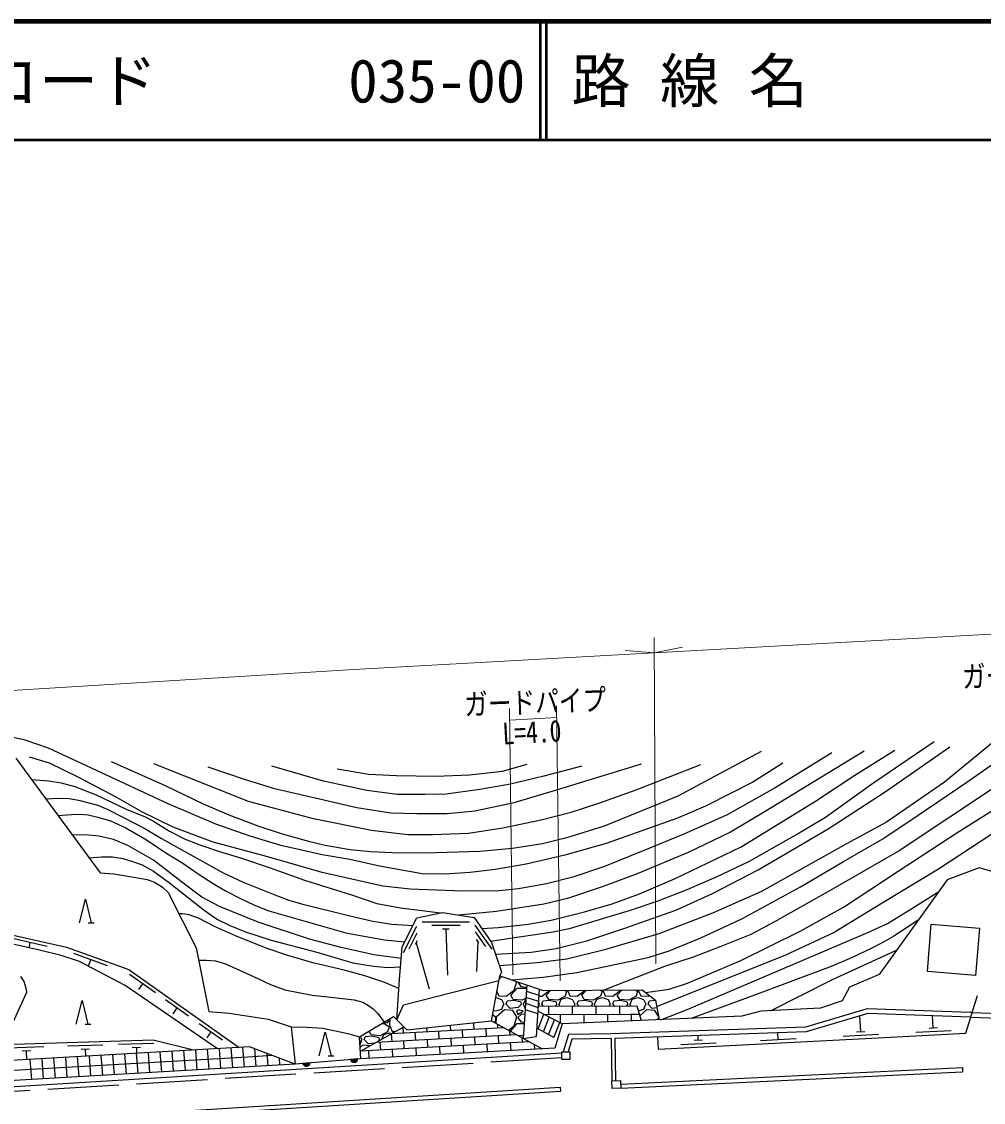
# Model space of a CAD drawing. Units: millimetres at full size, sheet at 1:1000; details may follow other scales. Extents: x 40000 to 680000, y 20000 to 380000.
# Drawn here: x 133916 to 215198, y 288696 to 380000 of the extents above; entities that cross this region are included whole.
import ezdxf
from ezdxf.enums import TextEntityAlignment as Align

# ---------------------------------------------------------------- set-up
doc = ezdxf.new("R2010")
doc.units = ezdxf.units.MM
doc.header["$LTSCALE"] = 1000
doc.linetypes.add('DASHED', pattern=[7.5, 6, -1.5])
for name, color, linetype, lineweight in [('M-BGD', 7, 'Continuous', 25), ('M-STR-HTXT', 7, 'Continuous', 13), ('M-TTL', 2, 'Continuous', 140), ('M-TTL-LINE', 7, 'Continuous', 50)]:
    doc.layers.add(name, color=color, linetype=linetype, lineweight=lineweight)
doc.layers.add('M-TTL-TXT', color=7, linetype='Continuous')
doc.styles.add('ＭＳ ゴシック', font='')
doc.styles.get('ＭＳ ゴシック').set_extended_font_data('MS Gothic')

msp = doc.modelspace()

# ---------------------------------------------------------------- hatches: boundary and pattern name
at = {"layer": 'M-BGD'}
for points in [[(161706, 292314), (162330, 292365, -0.84072)], [(157675, 291985), (158299, 292036, -0.84072)]]:
    msp.add_hatch(color=256, dxfattribs=at).paths.add_polyline_path(points)

# ---------------------------------------------------------------- linework, layer by layer
for p, q in [((139553, 303851), (140053, 303851)), ((167287, 303564), (166149, 301338)), ((171776, 303930), (167776, 303930)), ((170976, 303630), (168576, 303630)), ((170056, 303330), (169496, 303330)), ((169776, 303330), (169895, 299434)), ((173671, 301629), (172240, 303679)), ((136076, 301873), (133148, 302529)), ((167326, 302982), (166644, 301647)), ((167332, 302334), (167172, 302022)), ((173139, 301867), (172280, 303097)), ((172464, 302310), (172352, 299765)), ((172564, 302167), (172363, 302454)), ((134612, 302201), (134514, 301765)), ((167252, 302178), (168351, 298298)), ((141163, 300246), (138342, 301267)), ((139752, 300756), (139553, 300206)), ((145238, 297944), (143032, 299500)), ((144135, 298722), (143789, 298232)), ((174497, 299317), (174271, 299110)), ((175530, 298170), (175763, 298897)), ((175864, 298864), (175860, 298860)), ((175860, 298860), (176100, 298500)), ((176611, 298616), (176312, 294104)), ((174079, 298072), (174240, 297690)), ((174240, 297690), (174870, 297660)), ((174870, 297660), (175530, 298170)), ((175260, 297750), (175800, 298350)), ((175470, 297390), (175260, 297750)), ((175800, 298350), (176580, 298350)), ((176100, 298500), (176599, 298440)), ((176576, 298101), (177630, 297752)), ((176580, 298350), (176592, 298341)), ((177664, 298267), (177400, 294274)), ((177625, 297672), (177870, 297660)), ((177870, 297660), (178520, 298162)), ((178260, 297750), (178632, 298163)), ((178470, 297390), (178260, 297750)), ((179850, 297660), (179220, 297330)), ((179844, 298167), (179970, 298080)), ((179970, 298080), (179850, 297660)), ((180039, 298168), (180240, 297690)), ((180240, 297690), (180870, 297660)), ((180870, 297660), (181530, 298170)), ((181260, 297750), (181641, 298174)), ((181470, 297390), (181260, 297750)), ((181530, 298170), (181531, 298173)), ((182850, 297660), (182220, 297330)), ((182828, 298178), (182970, 298080)), ((182970, 298080), (182850, 297660)), ((183034, 298179), (183240, 297690)), ((183240, 297690), (183870, 297660)), ((183870, 297660), (184530, 298170)), ((184260, 297750), (184651, 298185)), ((184470, 297390), (184260, 297750)), ((184530, 298170), (184535, 298184)), ((185850, 297660), (185220, 297330)), ((185813, 298189), (185970, 298080)), ((185970, 298080), (185850, 297660)), ((186030, 298190), (186240, 297690)), ((186240, 297690), (186870, 297660)), ((186870, 297660), (186960, 297730)), ((148024, 295980), (146063, 297363)), ((173985, 297565), (174000, 297570)), ((174000, 297570), (174480, 297390)), ((174480, 297390), (174660, 297000)), ((174510, 296580), (174660, 297000)), ((174870, 297000), (174960, 297240)), ((175200, 296640), (174870, 297000)), ((175530, 297300), (174960, 297240)), ((176220, 297330), (175470, 297390)), ((176130, 297150), (175530, 297300)), ((176160, 297000), (175890, 296700)), ((176160, 297000), (176130, 297150)), ((176536, 297496), (176220, 297330)), ((176310, 297000), (176478, 296609)), ((176340, 297000), (176520, 297420)), ((176508, 297070), (177562, 296721)), ((176520, 297420), (176532, 297424)), ((176542, 297586), (177596, 297237)), ((177590, 297151), (177660, 297000)), ((177596, 296821), (177660, 297000)), ((177870, 297000), (177960, 297240)), ((178033, 296822), (177870, 297000)), ((178530, 297300), (177960, 297240)), ((178438, 296824), (178438, 296124)), ((179220, 297330), (178470, 297390)), ((179130, 297150), (178530, 297300)), ((179160, 297000), (179003, 296826)), ((179160, 297000), (179130, 297150)), ((179310, 297000), (179384, 296827)), ((179340, 297000), (179520, 297420)), ((179520, 297420), (180000, 297570)), ((180000, 297570), (180480, 297390)), ((180438, 296831), (180438, 296131)), ((180480, 297390), (180660, 297000)), ((180600, 296832), (180660, 297000)), ((180870, 297000), (180960, 297240)), ((181023, 296833), (180870, 297000)), ((181530, 297300), (180960, 297240)), ((182220, 297330), (181470, 297390)), ((182130, 297150), (181530, 297300)), ((182160, 297000), (182013, 296837)), ((182160, 297000), (182130, 297150)), ((182310, 297000), (182379, 296838)), ((182340, 297000), (182520, 297420)), ((182438, 296839), (182438, 296139)), ((182520, 297420), (183000, 297570)), ((183000, 297570), (183480, 297390)), ((183480, 297390), (183660, 297000)), ((183604, 296843), (183660, 297000)), ((183870, 297000), (183960, 297240)), ((184013, 296844), (183870, 297000)), ((184530, 297300), (183960, 297240)), ((184438, 296846), (184438, 296146)), ((185220, 297330), (184470, 297390)), ((185130, 297150), (184530, 297300)), ((185160, 297000), (185023, 296848)), ((185160, 297000), (185130, 297150)), ((185310, 297000), (185375, 296849)), ((185340, 297000), (185520, 297420)), ((185520, 297420), (186000, 297570)), ((186000, 297570), (186480, 297390)), ((186480, 297390), (186660, 297000)), ((186510, 296580), (186660, 297000)), ((186870, 297000), (186960, 297240)), ((187200, 296640), (186870, 297000)), ((187499, 297297), (186960, 297240)), ((147043, 296671), (146698, 296181)), ((173760, 296070), (173709, 296078)), ((174000, 295860), (173760, 296070)), ((173786, 296493), (174000, 296430)), ((174000, 296430), (174510, 296580)), ((174000, 295680), (174000, 295860)), ((174030, 295890), (174005, 295375)), ((174720, 296520), (174030, 295890)), ((175440, 296460), (174720, 296520)), ((175890, 296700), (175200, 296640)), ((175770, 295920), (175440, 296460)), ((175530, 295170), (175770, 295920)), ((175950, 296520), (175740, 296430)), ((175740, 296430), (175860, 296130)), ((175860, 296130), (176310, 296400)), ((176160, 296160), (175860, 295860)), ((175860, 295860), (176100, 295500)), ((176310, 296400), (175950, 296520)), ((176445, 296117), (176160, 296160)), ((176474, 296555), (177528, 296206)), ((179598, 295326), (177541, 296412)), ((177574, 294900), (178058, 296139)), ((178015, 294656), (178503, 295904)), ((179438, 296128), (179439, 295410)), ((181438, 296135), (181439, 295405)), ((183438, 296142), (183439, 295490)), ((185438, 296150), (185439, 295576)), ((186028, 296438), (186510, 296580)), ((186720, 296520), (186155, 296004)), ((187440, 296460), (186720, 296520)), ((187608, 296676), (187200, 296640)), ((187730, 295985), (187440, 296460)), ((187691, 295672), (187752, 295863)), ((204830, 294677), (204761, 295999)), ((210961, 294994), (210909, 296007)), ((139276, 295300), (139776, 295300)), ((150885, 293962), (148924, 295345)), ((162545, 293031), (166226, 295067)), ((164347, 295350), (164580, 295350)), ((164516, 295450), (164850, 295410)), ((164580, 295350), (164970, 295080)), ((164850, 295410), (165000, 295680)), ((164970, 295080), (164850, 294660)), ((165023, 295751), (165000, 295260)), ((165000, 295680), (165000, 295737)), ((165000, 295260), (165240, 294690)), ((174682, 295002), (165163, 294479)), ((166130, 295014), (166157, 294534)), ((168133, 295010), (168154, 294644)), ((170125, 295220), (170151, 294753)), ((172116, 295430), (172148, 294863)), ((173147, 294918), (173183, 294269)), ((173872, 295449), (174000, 295680)), ((174126, 295308), (174145, 294972)), ((175050, 294799), (175530, 295170)), ((175260, 294750), (175800, 295350)), ((175800, 295350), (176394, 295350)), ((176100, 295500), (176402, 295464)), ((178898, 294167), (177446, 294971)), ((178457, 294411), (178948, 295669)), ((178898, 294167), (179393, 295434)), ((210612, 294976), (211311, 295012)), ((149904, 294653), (149559, 294163)), ((162514, 293592), (162660, 294000)), ((162533, 294275), (162660, 294000)), ((162870, 294000), (162960, 294240)), ((163200, 293640), (162870, 294000)), ((163530, 294300), (162960, 294240)), ((163470, 294390), (163279, 294717)), ((164220, 294330), (163470, 294390)), ((164130, 294150), (163530, 294300)), ((175756, 294410), (163857, 293757)), ((164160, 294000), (164025, 293850)), ((164160, 294000), (164130, 294150)), ((164850, 294660), (164220, 294330)), ((164354, 294032), (164520, 294420)), ((164520, 294420), (165000, 294570)), ((165000, 294570), (165195, 294497)), ((165159, 294477), (165195, 293830)), ((165240, 294690), (165520, 294677)), ((167156, 294589), (167192, 293940)), ((169153, 294698), (169189, 294049)), ((170188, 294104), (170225, 293455)), ((171150, 294808), (171186, 294159)), ((172185, 294214), (172222, 293565)), ((174182, 294323), (174219, 293675)), ((175160, 294739), (175180, 294378)), ((175317, 294652), (175260, 294750)), ((176220, 294330), (175847, 294360)), ((176194, 294169), (176216, 293784)), ((176331, 294388), (176220, 294330)), ((176312, 294104), (177400, 294274)), ((180141, 294428), (179693, 292955)), ((191105, 293961), (191086, 294336)), ((196368, 293935), (199364, 294092)), ((197866, 294013), (197837, 294567)), ((203348, 294300), (206344, 294456)), ((204481, 294659), (205180, 294696)), ((209479, 294617), (212475, 294772)), ((135800, 293375), (132802, 293281)), ((140780, 293532), (137781, 293437)), ((139640, 293196), (138940, 293174)), ((139290, 293185), (139309, 292594)), ((145102, 293667), (142103, 293573)), ((143962, 293331), (143262, 293309)), ((143612, 293320), (143627, 292840)), ((148602, 293123), (148732, 291450)), ((149600, 293179), (149730, 291508)), ((150599, 293236), (150729, 291566)), ((151597, 293293), (151727, 291624)), ((152596, 293350), (152726, 291682)), ((153609, 293217), (153724, 291740)), ((162720, 293520), (162528, 293345)), ((176830, 293818), (162545, 293034)), ((163336, 293469), (162720, 293520)), ((163729, 293686), (163200, 293640)), ((164197, 293775), (164234, 293126)), ((165232, 293181), (165269, 292532)), ((166194, 293885), (166231, 293236)), ((167229, 293291), (167266, 292642)), ((168191, 293995), (168228, 293346)), ((169226, 293401), (169263, 292752)), ((171223, 293510), (171260, 292861)), ((173220, 293620), (173257, 292971)), ((175217, 293729), (175254, 293080)), ((177228, 293599), (177251, 293190)), ((189623, 293583), (192619, 293739)), ((190756, 293942), (191455, 293979)), ((134660, 293039), (133961, 293017)), ((134310, 293028), (134333, 292311)), ((134621, 292328), (134753, 290639)), ((135620, 292385), (135751, 290697)), ((136618, 292441), (136750, 290755)), ((137617, 292498), (137748, 290813)), ((138616, 292555), (138747, 290871)), ((139614, 292612), (139745, 290929)), ((140613, 292668), (140744, 290987)), ((141611, 292725), (141742, 291045)), ((142610, 292782), (142741, 291103)), ((143609, 292839), (143739, 291161)), ((144607, 292896), (144738, 291219)), ((145606, 292952), (145736, 291277)), ((146604, 293009), (146735, 291335)), ((147603, 293066), (147733, 291393)), ((154643, 292829), (154723, 291798)), ((155676, 292441), (155721, 291856)), ((159815, 292625), (160315, 292625)), ((162330, 292365), (161706, 292314)), ((163235, 293072), (163272, 292423)), ((158299, 292036), (157675, 291985)), ((184551, 290236), (213421, 291640)), ((184560, 289886), (213438, 291290)), ((213421, 291640), (213438, 291290)), ((179425, 289992), (179447, 289642))]:
    msp.add_line(p, q, dxfattribs=at)
at = {"layer": 'M-BGD', "linetype": 'DASHED'}
for p, q in [((214132, 295896), (217273, 295774)), ((214254, 296291), (217264, 296174)), ((183743, 294089), (183803, 290521)), ((184062, 294094), (184117, 290525))]:
    msp.add_line(p, q, dxfattribs=at)
at = {"layer": 'M-BGD'}
for points in [[(198251, 317347), (195725, 315757), (193818, 314798), (191709, 313709), (189356, 312720), (183325, 310571), (179835, 309576), (176568, 308816), (173924, 308379), (171824, 308122), (169692, 307964), (167778, 308011), (164152, 308658), (161663, 309204), (159306, 309602), (155815, 310405), (153231, 311175), (150316, 312204), (146292, 313931), (141451, 316178), (136194, 318621), (134212, 319301), (132834, 319599)], [(226949, 320096), (222578, 316245), (218619, 313136), (211391, 308391), (206494, 305446), (202600, 303039), (198409, 301098), (187639, 296801)], [(211048, 319169), (205951, 315705), (201855, 312770), (199765, 311514), (195400, 309060), (192614, 307712), (190122, 306662), (187675, 305691), (185355, 304900), (180199, 303366), (178848, 303083), (175199, 302527), (173577, 302288)], [(173972, 301207), (176975, 301394), (179088, 301685), (181695, 302344), (184815, 303399), (189205, 304947), (192296, 306341), (196177, 308338), (202067, 311816), (206907, 314921), (212350, 318746)], [(216034, 319136), (211898, 315761), (206996, 312355), (203625, 310543), (196444, 306499), (192318, 304677), (187760, 302939), (183176, 301590), (179998, 300791), (177460, 300474), (174307, 300221)], [(175337, 299038), (177999, 299267), (180847, 299681), (186872, 300948), (188654, 301504), (191318, 302598), (194789, 304196), (199751, 306910), (203372, 309047), (206711, 310952), (209689, 312953), (213796, 315738), (219153, 319488)], [(221055, 319497), (219408, 317934), (217967, 316660), (216560, 315566), (208084, 309943), (202248, 306592), (197548, 303939), (195540, 302884), (193012, 301856), (190763, 301003), (188237, 300183), (183120, 298179)], [(186646, 297969), (188628, 298266), (190202, 298770), (194691, 300677), (199762, 303193), (203373, 305199), (208009, 308228), (212967, 311454), (216666, 313817), (219026, 315720), (223284, 319359)], [(133426, 317789), (140554, 308078), (141701, 307999), (143578, 307681), (144539, 307535), (145155, 307306), (145832, 306864), (146298, 306426), (148679, 301741), (149749, 296381), (151458, 296223), (154741, 295716), (156700, 295083), (157032, 291932)], [(202393, 318214), (197603, 315279), (193539, 313000), (189879, 311351), (186302, 309888), (183169, 308630), (180508, 307725), (178266, 307159), (175899, 306729), (174274, 306554), (171198, 306535), (166767, 306706), (164451, 306976), (159304, 308112), (154401, 309535), (150105, 310671), (146714, 311934), (144076, 313238), (141895, 314475), (138746, 316139), (136282, 317346), (134594, 317870)], [(141483, 317507), (146092, 315437), (149272, 313916), (151432, 313001), (153873, 312058), (155931, 311375), (158168, 310750), (159571, 310425), (161678, 310061), (163396, 309878), (165864, 309781), (168912, 309817), (172645, 309925), (175388, 310174), (177948, 310556), (180201, 311132), (183167, 312048), (189403, 314590), (196459, 318374)], [(205129, 318369), (196769, 313272), (193838, 311514), (190248, 309817), (185934, 307992), (183057, 306944), (180061, 305910), (178061, 305452), (174049, 304830), (170825, 304522)], [(172803, 303396), (174179, 303482), (176719, 303754), (178657, 304097), (181499, 304800), (183819, 305475), (186142, 306328), (189088, 307568), (194717, 310274), (201009, 314154), (204323, 316338), (207709, 318454)], [(191298, 317225), (185817, 315068), (182670, 313948), (180241, 313169), (177832, 312543), (174593, 311850), (171677, 311420), (168628, 311305), (166548, 311305), (163487, 311658), (158585, 312649), (153101, 314107), (145104, 317287)], [(149652, 317049), (152801, 315982), (155279, 315214), (158713, 314418), (162241, 313594), (165107, 313165), (167330, 313112), (169887, 313112), (172214, 313324), (175531, 314028), (179046, 315063), (186301, 317285)], [(181250, 317103), (178045, 316260), (175239, 315581), (172641, 315118), (169801, 314746), (168007, 314707), (165653, 314707), (163082, 315033), (159440, 315832), (155071, 317089)], [(160581, 316862), (163251, 316428), (165603, 316310), (168929, 316253), (171767, 316369), (174549, 316674), (176644, 317259)], [(134763, 315968), (136230, 315862), (137270, 315698), (138408, 315394), (140206, 314679), (142761, 313454), (144367, 312807), (145062, 312442), (146423, 311596), (147729, 310943), (148989, 310448), (150556, 309928), (152513, 309339), (154910, 308524), (157826, 307476), (161787, 306241), (163943, 305494), (165928, 305136), (167766, 304908), (169280, 304697)], [(135952, 314348), (137023, 314400), (137942, 314364), (138717, 314230), (140359, 313806), (141213, 313425), (142461, 312789), (144338, 311822), (145732, 310985), (150938, 308101), (152632, 307308), (155453, 306160), (156490, 305766), (157576, 305481), (161528, 304482), (163597, 303993), (165206, 303738), (166994, 303650)], [(136990, 312934), (138143, 313024), (138862, 313051), (139546, 312977), (140344, 312801), (141427, 312476), (142734, 311881), (144331, 310968), (146241, 309703), (147545, 308897), (148850, 307995), (150110, 307198), (151146, 306576), (152358, 305945), (153603, 305350), (154797, 304892), (161306, 303033), (163306, 302656), (164596, 302436), (166278, 302249)], [(165993, 300842), (163689, 301169), (160925, 301784), (158245, 302491), (153902, 303907), (150626, 305251), (149148, 306046), (147805, 307034), (145066, 309164), (142894, 310384), (141678, 310891), (140448, 311198), (139281, 311292), (138213, 311268)], [(139627, 309342), (140658, 309435), (141594, 309438), (142467, 309307), (143192, 309076), (144115, 308764), (145054, 308225), (146401, 307257), (149335, 304924), (150479, 304156), (151461, 303673), (152836, 303101), (154999, 302396), (158865, 301386), (161905, 300494), (163651, 300207), (164861, 300101), (165937, 300151)], [(221329, 297025), (222761, 299302), (224426, 300908), (224731, 302948), (219582, 307155), (214836, 308500), (212136, 307489), (206391, 299510), (203870, 298428), (203261, 297272), (201429, 296656), (196391, 296396), (194785, 295975), (179598, 295326), (178973, 293284), (162545, 292383), (157032, 291932), (105677, 288951)], [(187926, 295682), (190306, 296606), (205442, 303041), (207081, 303798), (208930, 304935), (211423, 306499)], [(138803, 303851), (139303, 305851), (139803, 303851)], [(165801, 298312), (164532, 298839), (162926, 299377), (161171, 299873), (158538, 300486), (156413, 301094), (154578, 301719), (151996, 302754), (150212, 303541), (148860, 304251), (148074, 304530), (147523, 304613), (147217, 304618)], [(165628, 295657), (165851, 299081), (166074, 301851), (167314, 304276), (169482, 304740), (172169, 304304), (173632, 302209), (174479, 299713), (174321, 299375)], [(209681, 304080), (208448, 303275), (207617, 302729), (206707, 302207), (205657, 301670), (204049, 300900), (202332, 300188), (195853, 297764), (190494, 295792)], [(150476, 293229), (142664, 298566), (138803, 300601), (137269, 301091), (135438, 301562), (132022, 302314)], [(132041, 303085), (137708, 301815), (142968, 299913), (152298, 293333)], [(197215, 296438), (202440, 299065), (207864, 301556)], [(148884, 300715), (149503, 300713), (150311, 300644), (151139, 300399), (153877, 299154), (154946, 298667), (156165, 298216), (158476, 297767), (159807, 297604), (162025, 297370), (162752, 297154), (163244, 296874), (163613, 296589), (164013, 296209), (164568, 295481)], [(148452, 293114), (145039, 293966), (132339, 293567), (134344, 297999), (134315, 298322), (134124, 298911), (133837, 299333)], [(165628, 295657), (166199, 296939), (174250, 298992)], [(173618, 295588), (174321, 299375), (177987, 298161), (186353, 298191), (187494, 297325), (187785, 295676)], [(187658, 294217), (187709, 293182), (205768, 294126), (213714, 294536), (214694, 297720)], [(138526, 295300), (139026, 297300), (139526, 295300)], [(177568, 296821), (185906, 296851), (186271, 295611)], [(162580, 292385), (162479, 294242), (165342, 295940), (166463, 294834), (173618, 295588), (177904, 293226)], [(178089, 296123), (185383, 296149), (186111, 296154)], [(214254, 296291), (214110, 296297), (205378, 296599), (200154, 295049), (183712, 294481), (180141, 294428)], [(214132, 295896), (214096, 295897), (205429, 296197), (200219, 294651), (184062, 294093)], [(156700, 295083), (158031, 295037), (159367, 294974), (161499, 294505), (162479, 294242)], [(159065, 292625), (159565, 294625), (160065, 292625)], [(183743, 294089), (180408, 294024), (180093, 292955)], [(157032, 291932), (153170, 293382), (107418, 290781), (98357, 290508), (96841, 291004), (96415, 289962)], [(179561, 292848), (118631, 289118), (97308, 287963), (93099, 287936), (86153, 288001), (77862, 288132), (73491, 287990), (64630, 287600)], [(155101, 292657), (153038, 292513), (107455, 289922), (97716, 289430)], [(64671, 283295), (77312, 283778), (122254, 286380), (179425, 289992)], [(64675, 282945), (77329, 283428), (122275, 286031), (179447, 289642)]]:
    msp.add_lwpolyline(points, dxfattribs=at)
for points in [[(210793, 303746), (214858, 303423), (214540, 299421), (210475, 299744)], [(179561, 292955), (180234, 292955), (180234, 292316), (179561, 292316)], [(183803, 290516), (184543, 290536), (184560, 289886), (183820, 289866)]]:
    msp.add_lwpolyline(points, close=True, dxfattribs=at)
at = {"layer": 'M-BGD', "linetype": 'DASHED'}
msp.add_lwpolyline([(179561, 292447), (118654, 288718), (97320, 287563), (93098, 287536), (86148, 287601), (77866, 287732), (73507, 287590), (64634, 287200)], dxfattribs=at)
at = {"layer": 'M-BGD'}
for centre in [(162013, 292394), (157982, 292065)]:
    msp.add_arc(centre, 318, 194.56366, 354.78139, dxfattribs=at)
at = {"layer": 'M-STR-HTXT'}
for p, q in [((187524, 300411), (187364, 327961)), ((187372, 326670), (184926, 326876)), ((187372, 326670), (189780, 327146)), ((187416, 324669), (187383, 324668)), ((175435, 299473), (175142, 321985)), ((179427, 298951), (179124, 322206)), ((187429, 321665), (187401, 321664)), ((179137, 321205), (175155, 320984))]:
    msp.add_line(p, q, dxfattribs=at)
msp.add_lwpolyline([(330790, 334644), (262067, 330817), (161994, 325261), (85784, 320588), (64318, 319899)], dxfattribs=at)
at = {"layer": 'M-TTL'}
msp.add_line((680000, 380000), (40000, 380000), dxfattribs=at)
at = {"layer": 'M-TTL-LINE'}
for p, q in [((177750, 380000), (177750, 370000)), ((178250, 380000), (178250, 370000)), ((40000, 370000), (680000, 370000))]:
    msp.add_line(p, q, dxfattribs=at)

# ---------------------------------------------------------------- texts
at = {"layer": 'M-STR-HTXT', "style": 'ＭＳ ゴシック', "width": 0.8}
for p in [(219452, 323393), (177373, 321057)]:
    msp.add_text('ガードパイプ', height=1833, rotation=2.076, dxfattribs=at).set_placement(p, align=Align.BOTTOM_CENTER)
msp.add_text('L=4.0', height=1833, rotation=3.188, dxfattribs=at).set_placement((176990, 320890), align=Align.TOP_CENTER)
at = {"layer": 'M-TTL-TXT', "style": 'ＭＳ ゴシック'}
for s, p in [('図面コード', (120380, 375000)), ('路 線 名', (180380, 375000)), ('035-00', (161521, 375000))]:
    msp.add_text(s, height=3666, dxfattribs=at).set_placement(p, align=Align.MIDDLE_LEFT)

doc.saveas('drawing.dxf')
